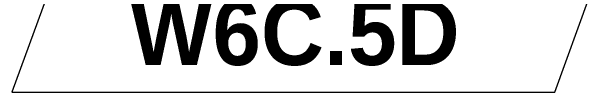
# Model space of a CAD drawing. Header units: inches. Extents: x -4010 to -1872, y 9846 to 12241.
# Drawn here: x -3291.25 to -3250.51, y 11712.11 to 11717.66 of the extents above; entities that cross this region are included whole.
import ezdxf

# ---------------------------------------------------------------- set-up
doc = ezdxf.new("R2010")
doc.units = ezdxf.units.IN
doc.header["$MEASUREMENT"] = 0
doc.layers.add('A-WALL-IDEN', color=211, linetype='Continuous', lineweight=9)
doc.styles.add('Century Gothic_B', font='GOTHICB.TTF', dxfattribs={"height": 4.5})

# ---------------------------------------------------------------- blocks, each defined once
blk = doc.blocks.new('Wall Tag - Arch Wall-3956453-UNITS PLANS - 3RD FLOOR')
at = {"layer": 'A-WALL-IDEN'}
for p, q in [((-0.35612, 0.09375), (-0.42436, -0.09375)), ((0.42436, 0.09375), (-0.35612, 0.09375)), ((0.35612, -0.09375), (0.42436, 0.09375)), ((-0.42436, -0.09375), (0.35612, -0.09375))]:
    blk.add_line(p, q, dxfattribs=at)

msp = doc.modelspace()

# ---------------------------------------------------------------- block references
at = {"layer": 'A-WALL-IDEN', "xscale": 47.99999999999997, "yscale": 47.99999999999997, "zscale": 47.99999999999997}
msp.add_blockref('Wall Tag - Arch Wall-3956453-UNITS PLANS - 3RD FLOOR', (-3270.87999, 11716.61237), dxfattribs=at)

# ---------------------------------------------------------------- texts
at = {"layer": 'A-WALL-IDEN', "insert": (-3283.08339, 11718.48367), "char_height": 4.5, "width": 29.391, "attachment_point": 1, "style": 'Century Gothic_B'}
msp.add_mtext('W6C.5D', dxfattribs=at)

doc.saveas('drawing.dxf')
